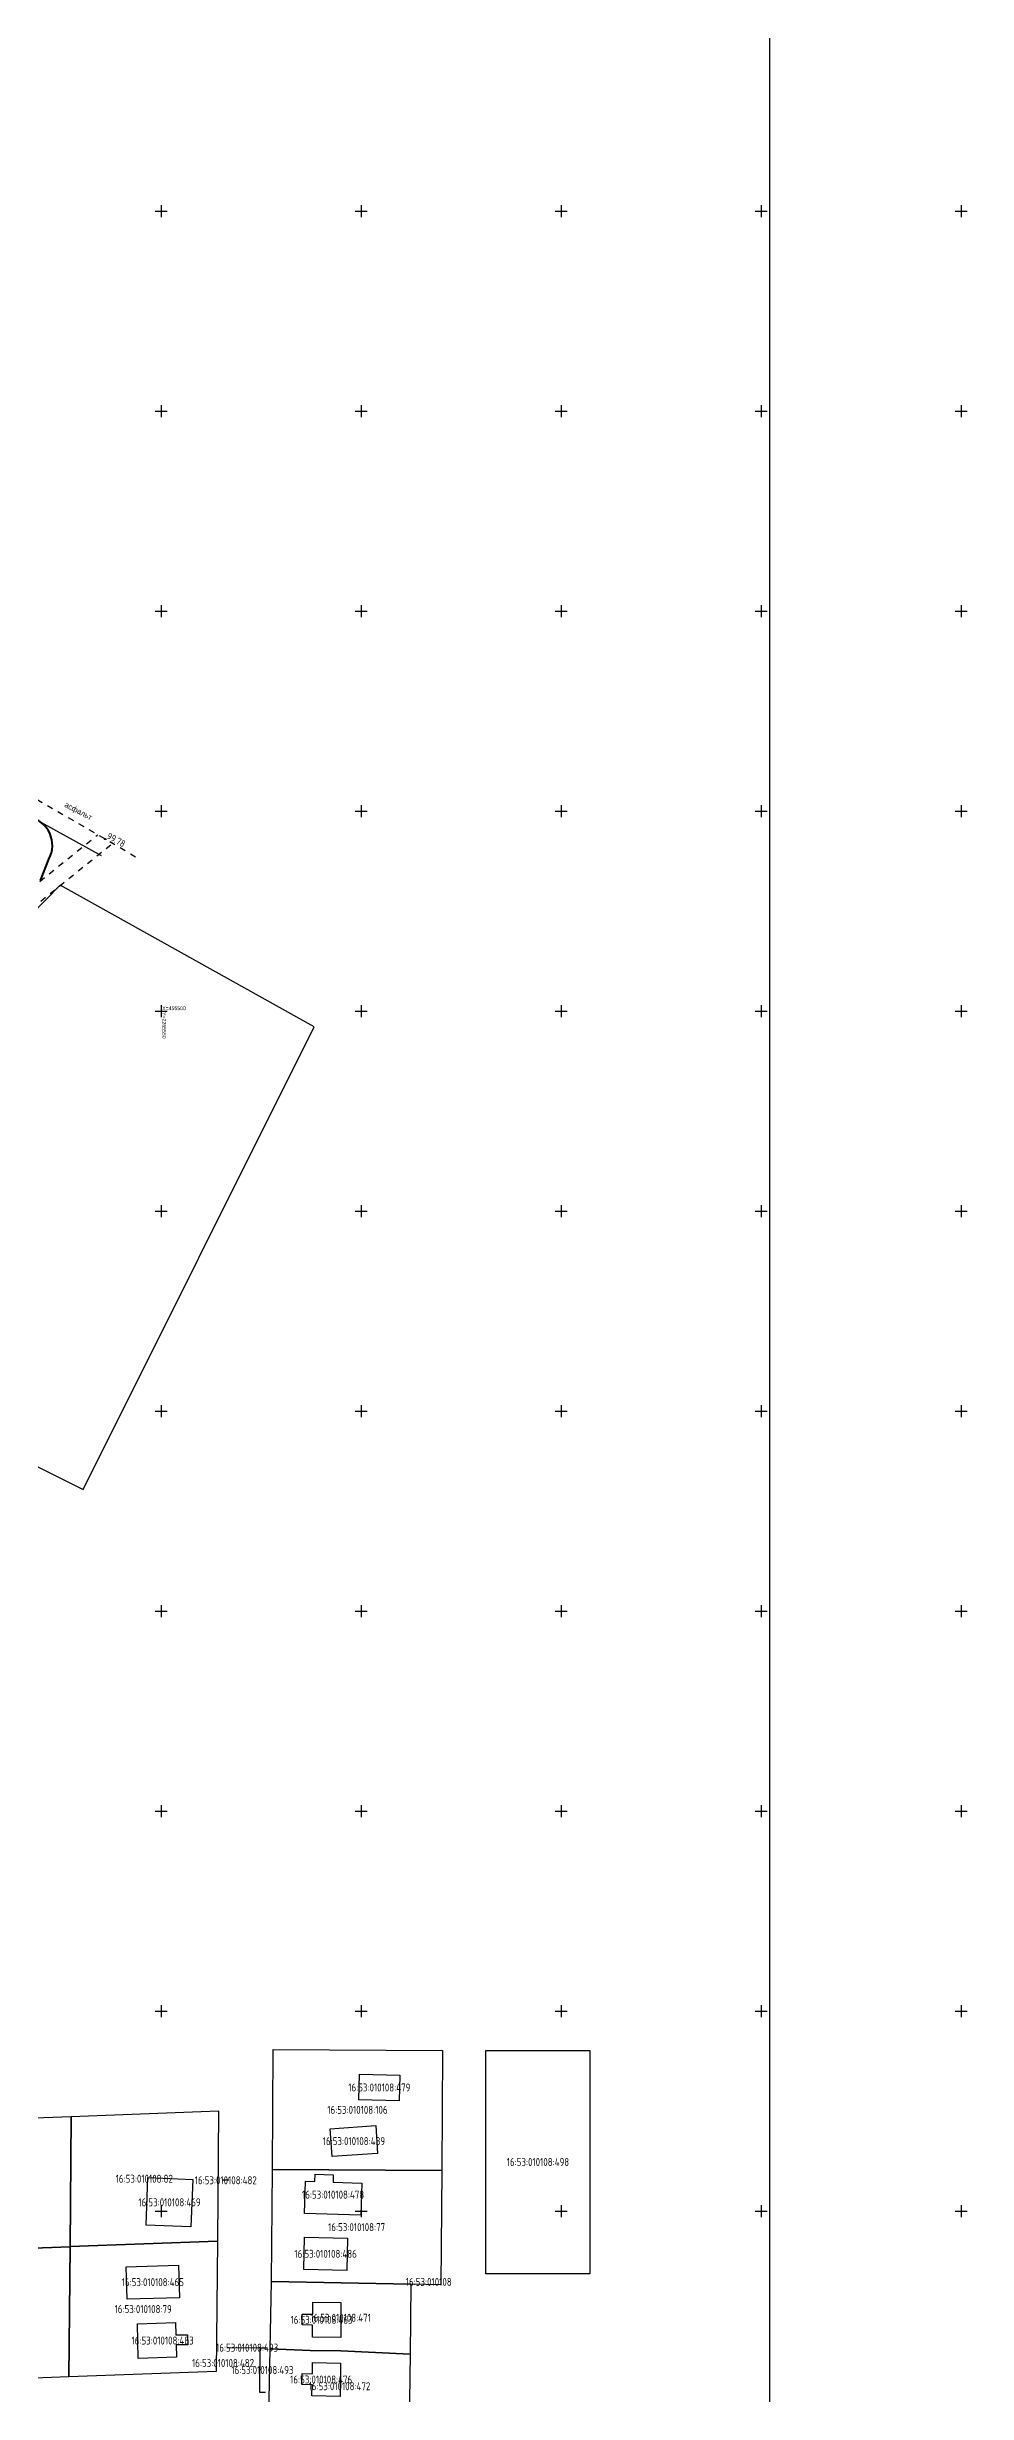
# Model space of a CAD drawing. Header units: metres. Extents: x 2284092 to 2335310, y 454860 to 483236.
# Drawn here: x 2285521 to 2285752, y 455155 to 455741 of the extents above; entities that cross this region are included whole.
import ezdxf
from ezdxf.enums import TextEntityAlignment as Align

# ---------------------------------------------------------------- set-up
doc = ezdxf.new("R2010")
doc.units = ezdxf.units.M
doc.header["$PDMODE"] = 32
doc.header["$PDSIZE"] = 0.3
doc.linetypes.add('ЛИНИЯ_1.5-1.5', pattern=[3, 1.5, -1.5])
for name, color, linetype in [('0 @ 0.5', 7, 'Continuous'), ('D', 1, 'Continuous'), ('Eg.14_Ограждения', 7, 'Continuous'), ('LABELS', 254, 'Continuous'), ('P', 94, 'Continuous'), ('T', 7, 'Continuous'), ('КОД', 7, 'Continuous')]:
    doc.layers.add(name, color=color, linetype=linetype)
doc.styles.get("Standard").update_dxf_attribs({"font": 'eskdu.shx'})
doc.styles.add('Рубленый (Р-131)', font='p131.ttf')
doc.linetypes.add('ЛИНИЯ_СВЯЗИ', pattern='A,4.5,[133,ltypeshp.shx,S=0.2,R=0,X=-0.2,Y=0],1e-05,[133,ltypeshp.shx,S=0.15,R=0,X=-0.15,Y=0],1e-05,[133,ltypeshp.shx,S=0.1,R=0,X=-0.1,Y=0],1e-05,[133,ltypeshp.shx,S=0.05,R=0,X=-0.05,Y=0],4.5,-2', length=11.00003)

# ---------------------------------------------------------------- blocks, each defined once
blk = doc.blocks.new('Крест сетки')
at = {"color": 72, "linetype": 'Continuous'}
for p, q in [((-3, 0), (3, 0)), ((0, 3), (0, -3))]:
    blk.add_line(p, q, dxfattribs=at)

msp = doc.modelspace()

# ---------------------------------------------------------------- linework, layer by layer
at = {"linetype": 'Continuous'}
msp.add_lwpolyline([(2284091.77, 456001.5), (2285702.08, 456001.5), (2285702.08, 454859.8), (2284091.77, 454859.8)], close=True, dxfattribs=at)
at = {"color": 1, "linetype": 'ЛИНИЯ_СВЯЗИ'}
msp.add_lwpolyline([(2285400.42, 455711.45), (2285422.13, 455659.62), (2285416.64, 455643.44), (2285409.72, 455608.03), (2285501.59, 455557.29), (2285534.98, 455538.9)], dxfattribs=at)
at = {"linetype": 'ЛИНИЯ_1.5-1.5'}
for points, elevation in [([(2285406.75, 455705.86), (2285416.36, 455685.64), (2285424.15, 455665.35), (2285425.36, 455658.48), (2285415.16, 455613.17), (2285544.76, 455537.93)], 96.07), ([(2285429.61, 455350.62), (2285389.01, 455363.99), (2285357.37, 455373.11), (2285371.3, 455387.52), (2285418.04, 455443.8), (2285441.53, 455463.56), (2285505.56, 455521.18), (2285534.12, 455544.11)], 100.91), ([(2285430.86, 455354.41), (2285390.18, 455367.82), (2285364.87, 455375.11), (2285374.28, 455384.85), (2285420.88, 455440.97), (2285444.16, 455460.54), (2285508.15, 455518.13), (2285537.45, 455541.66)], 100.91)]:
    msp.add_lwpolyline(points, dxfattribs=dict(at, elevation=elevation))
at = {"layer": 'D', "linetype": 'Continuous'}
for points in [[(2285599.56, 455234.26), (2285609.64, 455234.03), (2285609.49, 455227.61), (2285599.41, 455227.84)], [(2285592.26, 455220.62), (2285603.62, 455221.39), (2285604.1, 455214.42), (2285592.73, 455213.65)], [(2285546.68, 455208.4), (2285557.92, 455207.94), (2285557.43, 455196.07), (2285546.19, 455196.53)], [(2285586.05, 455207.49), (2285588.39, 455207.42), (2285588.45, 455209.24), (2285593.02, 455209.1), (2285592.96, 455207.27), (2285600.14, 455207.04), (2285599.89, 455199.03), (2285585.8, 455199.47)], [(2285585.79, 455193.54), (2285596.59, 455193.3), (2285596.41, 455185.17), (2285585.61, 455185.41)], [(2285541.24, 455186.07), (2285554.33, 455186.49), (2285554.53, 455178.37), (2285541.46, 455178.05)], [(2285585.23, 455174.28), (2285587.86, 455174.26), (2285587.88, 455177.25), (2285594.94, 455177.22), (2285594.89, 455168.45), (2285587.83, 455168.48), (2285587.85, 455171.54), (2285585.22, 455171.56)], [(2285544.04, 455171.81), (2285553.57, 455172.15), (2285553.66, 455169.08), (2285556.56, 455169.12), (2285556.64, 455166.63), (2285553.74, 455166.6), (2285553.84, 455163.53), (2285544.23, 455163.2)], [(2285587.84, 455162.15), (2285594.83, 455162.02), (2285594.7, 455153.71), (2285587.65, 455153.84), (2285587.71, 455156.63), (2285585.14, 455156.69), (2285585.21, 455159.41), (2285587.78, 455159.36)]]:
    msp.add_lwpolyline(points, close=True, dxfattribs=at)
at = {"layer": 'Eg.14_Ограждения', "color": 42, "linetype": 'Continuous', "lineweight": 40, "ltscale": 0.5, "flags": 128}
for points, elevation in [([(2285149.03, 455344.01, 0), (2285143.48, 455347.36)], 92), ([(2285173.89, 455628.54, 0), (2285177.8, 455627.17)], 90), ([(2285519.84, 455532.64), (2285521.9, 455537.98, 0.496027), (2285517.06, 455548.56), (2285503.06, 455554.74, -0.088219), (2285498.92, 455557.52), (2285498.46, 455557.96, -0.010396), (2285495.78, 455560.66), (2285495.7, 455560.74, 0.162554), (2285492.69, 455562.33), (2285492.69, 455562.33, -0.215738), (2285489.97, 455564.15), (2285488.84, 455565.98, -0.77489), (2285490.2, 455567.4), (2285493.7, 455565.45, -0.095974), (2285498.36, 455561.51), (2285500.31, 455559.09)], 100)]:
    msp.add_lwpolyline(points, format="xyb", dxfattribs=dict(at, elevation=elevation))
at = {"layer": 'Eg.14_Ограждения', "color": 42, "linetype": 'Continuous', "lineweight": 15, "ltscale": 0.5, "elevation": 89.5, "flags": 128}
msp.add_lwpolyline([(2285181.37, 455628.72, 0), (2285184.82, 455627.52)], format="xyb", dxfattribs=at)
at = {"layer": 'P', "linetype": 'Continuous'}
for points in [[(2285588.22, 455496.07), (2285524.74, 455531.52), (2285427.25, 455431.96), (2285530.49, 455380.42)], [(2285577.96, 455240.47), (2285620.32, 455240.22), (2285620.14, 455210.22), (2285577.78, 455210.47)], [(2285631.2, 455240.22), (2285657.17, 455240.22), (2285657.17, 455184.38), (2285631.2, 455184.38)], [(2285490.59, 455222.33), (2285527.45, 455223.71), (2285527.18, 455191.13), (2285490.33, 455189.74)], [(2285527.45, 455223.71), (2285564.31, 455225.1), (2285564.04, 455192.53), (2285527.18, 455191.15)], [(2285577.78, 455210.47), (2285620.14, 455210.22), (2285619.91, 455181.57), (2285612.44, 455181.73), (2285577.55, 455182.47)], [(2285527.18, 455191.15), (2285564.04, 455192.53), (2285563.77, 455159.96), (2285526.91, 455158.56)], [(2285490.33, 455189.74), (2285527.18, 455191.13), (2285526.91, 455158.58), (2285490.06, 455157.18)], [(2285577.55, 455182.47), (2285612.44, 455181.73), (2285612.21, 455164.26), (2285594.87, 455165.07), (2285587.21, 455165.22), (2285577.22, 455165.61)], [(2285577.22, 455165.61), (2285587.21, 455165.22), (2285594.87, 455165.07), (2285612.21, 455164.26), (2285611.98, 455146.89), (2285576.9, 455148.75)]]:
    msp.add_lwpolyline(points, close=True, dxfattribs=at)
at = {"layer": 'P'}
msp.add_point((2285535.98, 455543.03, 99.78), dxfattribs=at)
at = {"layer": 'T', "linetype": 'Continuous'}
for points in [[(2285566.87, 455207.73), (2285565.37, 455207.75)], [(2285566.4, 455165.95), (2285574.67, 455165.84), (2285576.54, 455165.82)], [(2285574.67, 455165.84), (2285574.54, 455154.76), (2285576.04, 455154.79)]]:
    msp.add_lwpolyline(points, dxfattribs=at)

# ---------------------------------------------------------------- block references
at = {"layer": '0 @ 0.5', "linetype": 'ЛИНИЯ_1.5-1.5', "xscale": 0.5, "yscale": 0.5, "zscale": 0.5}
for p in [(2285550, 455700), (2285600, 455700), (2285650, 455700), (2285700, 455700), (2285750, 455700), (2285550, 455650), (2285600, 455650), (2285650, 455650), (2285700, 455650), (2285750, 455650), (2285550, 455600), (2285600, 455600), (2285650, 455600), (2285700, 455600), (2285750, 455600), (2285550, 455550), (2285600, 455550), (2285650, 455550), (2285700, 455550), (2285750, 455550), (2285550, 455500), (2285600, 455500), (2285650, 455500), (2285700, 455500), (2285750, 455500), (2285550, 455450), (2285600, 455450), (2285650, 455450), (2285700, 455450), (2285750, 455450), (2285550, 455400), (2285600, 455400), (2285650, 455400), (2285700, 455400), (2285750, 455400), (2285550, 455350), (2285600, 455350), (2285650, 455350), (2285700, 455350), (2285750, 455350), (2285550, 455300), (2285600, 455300), (2285650, 455300), (2285700, 455300), (2285750, 455300), (2285550, 455250), (2285600, 455250), (2285650, 455250), (2285700, 455250), (2285750, 455250), (2285550, 455200), (2285600, 455200), (2285650, 455200), (2285700, 455200), (2285750, 455200)]:
    msp.add_blockref('Крест сетки', p, dxfattribs=at)

# ---------------------------------------------------------------- texts
at = {"linetype": 'ЛИНИЯ_1.5-1.5', "style": 'Рубленый (Р-131)'}
for s, height, rotation, p in [('асфальт', 1.397, 332.45402, (2285525.65, 455551.16)), ('Y=2285550', 0.931, 270, (2285550.25, 455499.75))]:
    msp.add_text(s, height=height, rotation=rotation, dxfattribs=at).set_placement(p)
msp.add_text('X=455500', height=0.931, dxfattribs=at).set_placement((2285550.25, 455500.25))
at = {"layer": 'LABELS', "color": 0}
for s, p in [('16:53:010108:479', (2285604.52, 455230.93)), ('16:53:010108:106', (2285599.05, 455225.34)), ('16:53:010108:489', (2285598.18, 455217.52)), ('16:53:010108:498', (2285644.19, 455212.3)), ('16:53:010108:82', (2285545.75, 455208.12)), ('16:53:010108:482', (2285566.12, 455207.74)), ('16:53:010108:478', (2285592.97, 455204.14)), ('16:53:010108:469', (2285552.06, 455202.23)), ('16:53:010108:77', (2285598.85, 455196.02)), ('16:53:010108:486', (2285591.1, 455189.35)), ('16:53:010108:465', (2285547.88, 455182.27)), ('16:53:010108', (2285616.88, 455182.34)), ('16:53:010108:79', (2285545.48, 455175.54)), ('16:53:010108:483', (2285550.34, 455167.67)), ('16:53:010108:463', (2285590.08, 455172.85)), ('16:53:010108:471', (2285594.83, 455173.36)), ('16:53:010108:482', (2285565.44, 455162.06)), ('16:53:010108:493', (2285571.47, 455165.89)), ('16:53:010108:493', (2285575.29, 455160.3)), ('16:53:010108:476', (2285589.98, 455157.93)), ('16:53:010108:472', (2285594.56, 455156.25))]:
    msp.add_text(s, height=2, dxfattribs=at).set_placement(p, align=Align.MIDDLE_CENTER)
at = {"layer": 'T'}
msp.add_text('99.78', height=1.7, rotation=331.58451, dxfattribs=at).set_placement((2285536.2, 455543.21, 99.78))
at = {"layer": 'КОД'}
msp.add_text('b', height=0.5, dxfattribs=at).set_placement((2285536.09, 455542.77, 99.78))
msp.add_text('b', height=0.5, dxfattribs=at).set_placement((2285536.09, 455542.77, 99.78))

doc.saveas('drawing.dxf')
